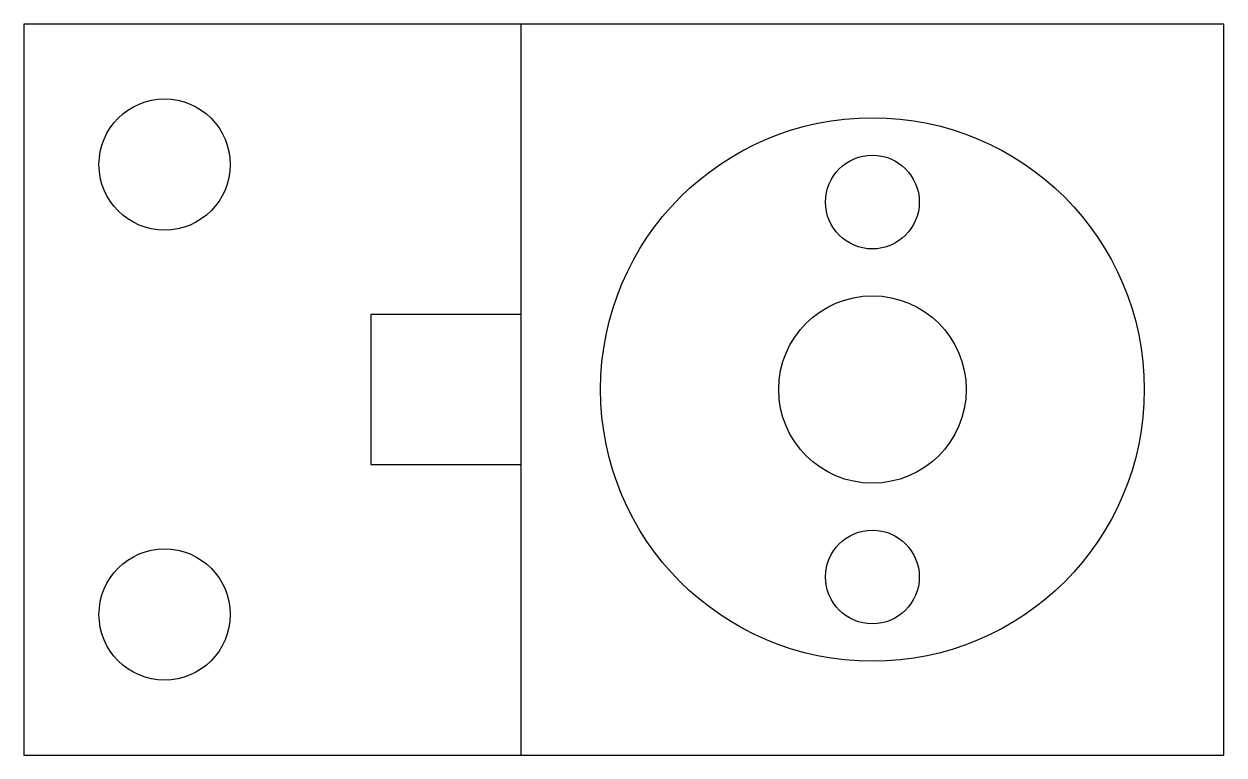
# Model space of a CAD drawing. Header units: millimetres. Extents: x 145 to 273, y 214 to 292.
import ezdxf

# ---------------------------------------------------------------- set-up
doc = ezdxf.new("R2010")
doc.units = ezdxf.units.MM

msp = doc.modelspace()

# ---------------------------------------------------------------- linework, layer by layer
for p, q in [((144.71, 291.81), (144.71, 213.81)), ((272.71, 291.81), (144.71, 291.81)), ((144.71, 291.81), (144.71, 291.81)), ((197.71, 291.81), (197.71, 213.81)), ((272.71, 213.81), (272.71, 291.81)), ((197.71, 260.81), (181.71, 260.81)), ((181.71, 260.81), (181.71, 244.81)), ((181.71, 244.81), (197.71, 244.81)), ((144.71, 213.81), (272.71, 213.81))]:
    msp.add_line(p, q)
for centre, radius in [((159.71, 276.81), 7), ((235.21, 252.81), 29), ((235.21, 272.81), 5), ((235.21, 252.81), 10), ((235.21, 232.81), 5), ((159.71, 228.81), 7)]:
    msp.add_circle(centre, radius)

doc.saveas('drawing.dxf')
